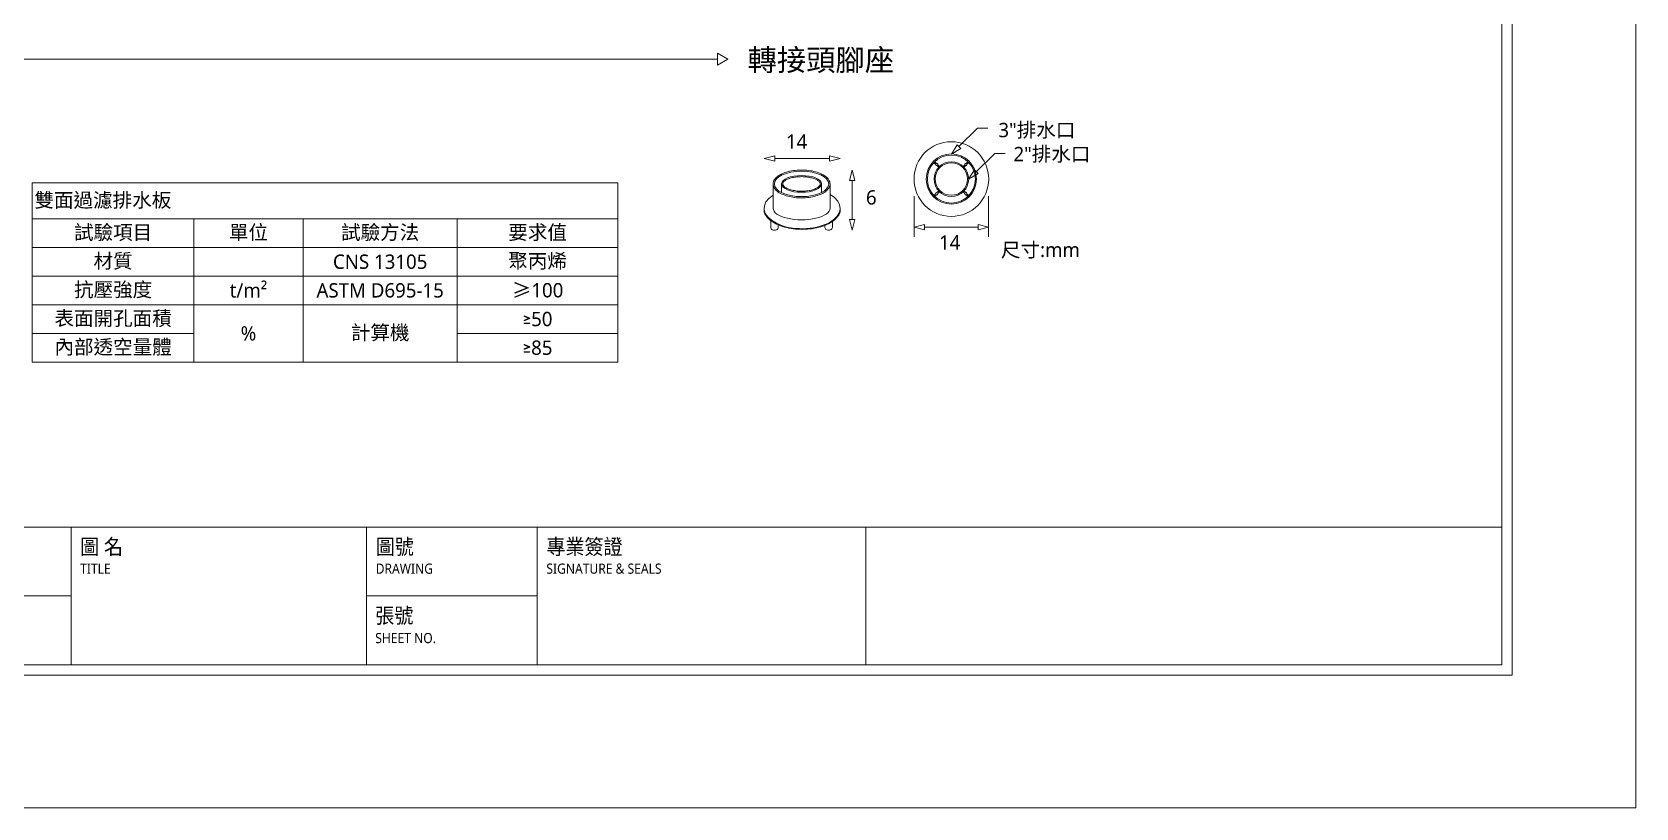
# Model space of a CAD drawing. Header units: millimetres. Extents: x 3083 to 7283, y 663 to 4579.
# Drawn here: x 5044 to 7283, y 1609 to 2692 of the extents above; entities that cross this region are included whole.
import ezdxf
from ezdxf.enums import TextEntityAlignment as Align

# ---------------------------------------------------------------- set-up
doc = ezdxf.new("R2010")
doc.units = ezdxf.units.MM
doc.styles.add('圖框文字', font='Microsoft JhengHei.ttf')
doc.styles.add('微軟正黑體-20', font='Microsoft JhengHei.ttf', dxfattribs={"height": 20})

msp = doc.modelspace()

# ---------------------------------------------------------------- linework, layer by layer
at = {"lineweight": 5}
for p, q in [((7283.3, 4578.9), (7283.3, 1608.9)), ((7096.2, 1808.7), (7096.2, 4380.1)), ((6001.3, 2653.9), (4558.7, 2653.9)), ((6338.1, 2532), (6364.3, 2557.5)), ((6364.3, 2557.5), (6378.7, 2557.5)), ((6335.6, 2534.6), (6327.6, 2521.6)), ((6340.7, 2529.4), (6335.6, 2534.6)), ((6081, 2519), (6066.3, 2515.4)), ((6066.3, 2515.4), (6081, 2511.7)), ((6081, 2511.7), (6081, 2519)), ((6081, 2515.4), (6157.6, 2515.4)), ((6157.6, 2519), (6172.4, 2515.4)), ((6157.6, 2511.7), (6157.6, 2519)), ((6172.4, 2515.4), (6157.6, 2511.7)), ((6305.7, 2507.4), (6303.3, 2509.8)), ((6306.8, 2508.5), (6304.4, 2510.9)), ((6327.6, 2521.6), (6340.7, 2529.4)), ((6348.3, 2508.5), (6350.7, 2510.9)), ((6349.4, 2507.4), (6351.8, 2509.8)), ((6362.3, 2497), (6388.5, 2522.5)), ((6388.5, 2522.5), (6402.9, 2522.5)), ((6189.2, 2499.3), (6185.5, 2484.5)), ((6192.9, 2484.5), (6189.2, 2499.3)), ((6309.9, 2503.2), (6307.5, 2505.6)), ((6311, 2504.3), (6308.6, 2506.7)), ((6344.1, 2504.3), (6346.5, 2506.7)), ((6345.2, 2503.2), (6347.6, 2505.6)), ((6359.8, 2499.6), (6351.7, 2486.7)), ((6351.7, 2486.7), (6364.9, 2494.4)), ((6364.9, 2494.4), (6359.8, 2499.6)), ((5044.5, 2481.2), (5862, 2481.2)), ((5044.5, 2481.2), (5044.5, 2231.2)), ((5862, 2481.2), (5862, 2231.2)), ((6078.8, 2479.9), (6078.8, 2445.9)), ((6090.7, 2479.9), (6090.7, 2467.8)), ((6146.3, 2479.9), (6146.3, 2467.8)), ((6158.2, 2479.9), (6158.2, 2445.9)), ((6185.5, 2484.5), (6192.9, 2484.5)), ((6189.2, 2484.5), (6189.2, 2430.2)), ((6305.7, 2465.9), (6303.3, 2463.5)), ((6306.8, 2464.8), (6304.4, 2462.5)), ((6309.9, 2470.1), (6307.5, 2467.7)), ((6311, 2469), (6308.6, 2466.7)), ((6344.1, 2469), (6346.5, 2466.7)), ((6345.2, 2470.1), (6347.6, 2467.7)), ((6348.3, 2464.8), (6350.7, 2462.5)), ((6349.4, 2465.9), (6351.8, 2463.5)), ((6066.3, 2445.9), (6066.3, 2440.4)), ((6172.4, 2445.9), (6172.4, 2440.4)), ((6275.5, 2462.9), (6275.5, 2406)), ((6379.6, 2462.9), (6379.6, 2406)), ((5044.5, 2431.2), (5862, 2431.2)), ((5270.2, 2431.2), (5270.2, 2231.2)), ((5422.5, 2431.2), (5422.5, 2231.2)), ((5637.9, 2431.2), (5637.9, 2231.2)), ((6075.5, 2418.9), (6075.5, 2428.6)), ((6086, 2418.9), (6086, 2422.7)), ((6151, 2418.9), (6151, 2422.1)), ((6161.5, 2428.6), (6161.5, 2428.6)), ((6161.5, 2418.9), (6161.5, 2427.5)), ((6189.2, 2415.4), (6185.5, 2430.2)), ((6185.5, 2430.2), (6192.9, 2430.2)), ((6192.9, 2430.2), (6189.2, 2415.4)), ((6290.3, 2423.4), (6275.5, 2419.7)), ((6275.5, 2419.7), (6290.3, 2416)), ((6290.3, 2416), (6290.3, 2423.4)), ((6290.3, 2419.7), (6364.9, 2419.7)), ((6364.9, 2423.4), (6379.6, 2419.7)), ((6364.9, 2416), (6364.9, 2423.4)), ((6379.6, 2419.7), (6364.9, 2416)), ((5044.5, 2391.2), (5862, 2391.2)), ((5044.5, 2351.2), (5862, 2351.2)), ((5044.5, 2311.2), (5862, 2311.2)), ((5044.5, 2271.2), (5270.2, 2271.2)), ((5637.9, 2271.2), (5862, 2271.2)), ((5044.5, 2231.2), (5862, 2231.2)), ((7096.2, 2000.9), (3270.3, 2000.9)), ((5098.7, 2000.9), (5098.7, 1808.7)), ((5511.2, 2000.9), (5511.2, 1808.7)), ((5749.5, 2000.9), (5749.5, 1808.7)), ((6208.4, 2000.9), (6208.4, 1808.7)), ((4650.5, 1904.8), (5098.7, 1904.8)), ((5511.2, 1904.8), (5749.5, 1904.8)), ((3270.3, 1808.7), (7096.2, 1808.7)), ((7283.3, 1608.9), (3083.3, 1608.9))]:
    msp.add_line(p, q, dxfattribs=at)
at = {"color": 4, "lineweight": 5}
for p, q in [((7110.5, 1794.4), (7110.5, 4394.3)), ((3256.1, 1794.4), (7110.5, 1794.4))]:
    msp.add_line(p, q, dxfattribs=at)
at = {"lineweight": 5}
msp.add_lwpolyline([(6001.3, 2645.5), (6015.8, 2653.9), (6001.3, 2662.3)], close=True, dxfattribs=at)
for radius in [52.1, 35, 33.5, 24.2, 22.7]:
    msp.add_circle((6327.6, 2486.7), radius, dxfattribs=at)
for centre, start, end in [((6307.2, 2507.1), 345, 105), ((6347.9, 2507.1), 75, 195), ((6307.2, 2507.1), 165, 285), ((6347.9, 2507.1), 255, 15), ((6307.2, 2466.3), 75, 195), ((6307.2, 2466.3), 255, 15), ((6347.9, 2466.3), 165, 285), ((6347.9, 2466.3), 345, 105)]:
    msp.add_arc(centre, 1.49, start, end, dxfattribs=at)
for major_axis, ratio in [((-38, 0), 0.466635), ((-27.8, 0), 0.422019)]:
    msp.add_ellipse((6118.5, 2479.9), major_axis=major_axis, ratio=ratio, dxfattribs=at)
for centre, major_axis, ratio, start_param, end_param in [((6119.3, 2445.9), (-53.1, 0), 0.536626, 5.581214, 10.172417), ((6118.5, 2445.9), (-39.7, 0), 0.40387, 6.283185, 9.424778), ((6156.3, 2418.9), (-5.22, 0), 0.67195, 0, 3.141593)]:
    msp.add_ellipse(centre, major_axis=major_axis, ratio=ratio, start_param=start_param, end_param=end_param, dxfattribs=at)
at = {"lineweight": 5, "extrusion": (0, 0, -1)}
msp.add_ellipse((6080.7, 2418.9), major_axis=(5.22, 0), ratio=0.67195, start_param=0, end_param=3.141593, dxfattribs=at)
at = {"lineweight": 5}
for points, knots in [([(6078.8, 2479.9), (6078.8, 2478.9), (6078.9, 2478), (6079.4, 2476.2), (6079.8, 2475.3), (6080.8, 2473.6), (6081.4, 2472.8), (6083.5, 2470.4), (6085.3, 2468.9), (6089.6, 2466.3), (6092.2, 2465.1), (6097.7, 2463.2), (6100.7, 2462.4), (6107.1, 2461.1), (6110.5, 2460.7), (6117.3, 2460.4), (6120.7, 2460.4), (6127.5, 2460.9), (6130.9, 2461.3), (6137.2, 2462.6), (6140.2, 2463.4), (6145.6, 2465.5), (6148.1, 2466.7), (6152.3, 2469.4), (6154, 2470.9), (6156.2, 2473.5), (6156.8, 2474.6), (6157.8, 2476.8), (6158.1, 2478), (6158.3, 2480.3), (6158.1, 2481.5), (6157.5, 2483.8), (6157, 2484.9), (6155.6, 2487.1), (6154.7, 2488.1), (6152.7, 2490), (6151.5, 2490.9), (6148, 2493.1), (6145.5, 2494.4), (6139.8, 2496.4), (6136.7, 2497.3), (6130, 2498.6), (6126.6, 2499), (6119.5, 2499.4), (6115.9, 2499.3), (6108.8, 2498.8), (6105.4, 2498.3), (6098.9, 2496.9), (6095.9, 2496), (6090.4, 2493.8), (6087.9, 2492.5), (6083.8, 2489.6), (6082.1, 2488), (6080.2, 2485.2), (6079.7, 2484.2), (6079, 2482.1), (6078.8, 2481), (6078.8, 2479.9)], [0, 0, 0, 0, 0.129818, 0.129818, 0.259635, 0.259635, 0.389453, 0.389453, 0.654931, 0.654931, 0.920409, 0.920409, 1.185887, 1.185887, 1.451365, 1.451365, 1.716843, 1.716843, 1.982321, 1.982321, 2.247799, 2.247799, 2.513277, 2.513277, 2.778756, 2.778756, 2.943818, 2.943818, 3.10888, 3.10888, 3.273942, 3.273942, 3.439005, 3.439005, 3.604067, 3.604067, 3.769129, 3.769129, 4.044635, 4.044635, 4.32014, 4.32014, 4.595646, 4.595646, 4.871151, 4.871151, 5.146657, 5.146657, 5.422162, 5.422162, 5.697668, 5.697668, 5.973174, 5.973174, 6.12998, 6.12998, 6.283185, 6.283185, 6.283185, 6.283185]), ([(6092.2, 2479.9), (6092.2, 2479.5), (6092.3, 2479.1), (6092.6, 2478.3), (6092.8, 2477.9), (6093.4, 2477.1), (6093.8, 2476.6), (6094.7, 2475.7), (6095.3, 2475.3), (6097.2, 2474), (6098.8, 2473.2), (6102.5, 2471.9), (6104.6, 2471.3), (6109.2, 2470.4), (6111.6, 2470), (6116.6, 2469.7), (6119.2, 2469.7), (6124.2, 2469.9), (6126.7, 2470.2), (6131.3, 2471), (6133.5, 2471.6), (6137.4, 2472.9), (6139.1, 2473.7), (6141.4, 2475.1), (6142.2, 2475.6), (6143.4, 2476.8), (6143.9, 2477.4), (6144.4, 2478.4), (6144.6, 2478.8), (6144.7, 2479.6), (6144.7, 2480), (6144.6, 2480.7), (6144.5, 2481.1), (6144.1, 2481.9), (6143.8, 2482.4), (6143.1, 2483.3), (6142.6, 2483.7), (6141.5, 2484.6), (6140.9, 2485), (6138.9, 2486.2), (6137.4, 2486.8), (6134, 2488), (6132.1, 2488.5), (6128, 2489.3), (6125.9, 2489.6), (6121.4, 2490), (6119.2, 2490.1), (6114.7, 2489.9), (6112.4, 2489.8), (6108.1, 2489.2), (6106.1, 2488.8), (6102.3, 2487.8), (6100.6, 2487.2), (6097.5, 2485.9), (6096.3, 2485.2), (6094.5, 2483.8), (6093.9, 2483.3), (6093, 2482.2), (6092.7, 2481.7), (6092.3, 2480.7), (6092.2, 2480.3), (6092.2, 2479.9)], [0, 0, 0, 0, 0.142221, 0.142221, 0.284442, 0.284442, 0.426662, 0.426662, 0.568883, 0.568883, 0.848955, 0.848955, 1.129027, 1.129027, 1.409099, 1.409099, 1.68917, 1.68917, 1.969242, 1.969242, 2.249314, 2.249314, 2.529386, 2.529386, 2.722447, 2.722447, 2.915509, 2.915509, 3.058439, 3.058439, 3.201369, 3.201369, 3.344299, 3.344299, 3.487229, 3.487229, 3.630159, 3.630159, 3.773089, 3.773089, 4.022318, 4.022318, 4.271548, 4.271548, 4.520777, 4.520777, 4.770006, 4.770006, 5.019235, 5.019235, 5.268465, 5.268465, 5.517694, 5.517694, 5.766923, 5.766923, 5.945234, 5.945234, 6.123546, 6.123546, 6.283185, 6.283185, 6.283185, 6.283185]), ([(6066.3, 2440.4), (6066.5, 2439.6), (6066.9, 2438.8), (6068.2, 2436.1), (6069.5, 2434.3), (6072.7, 2430.8), (6074.6, 2429.2), (6079.5, 2425.8), (6082.7, 2424.1), (6089.7, 2421.2), (6093.5, 2419.9), (6101.6, 2418), (6105.9, 2417.3), (6114.6, 2416.5), (6119, 2416.4), (6127.8, 2416.7), (6132.2, 2417.2), (6140.6, 2418.7), (6144.6, 2419.8), (6152.1, 2422.3), (6155.5, 2423.9), (6161.6, 2427.4), (6164.2, 2429.3), (6168.6, 2433.6), (6170.3, 2435.9), (6171.8, 2439), (6172.1, 2439.7), (6172.4, 2440.4)], [6.466626, 6.466626, 6.466626, 6.466626, 6.548962, 6.548962, 6.744933, 6.744933, 6.940905, 6.940905, 7.188398, 7.188398, 7.435892, 7.435892, 7.683386, 7.683386, 7.930879, 7.930879, 8.178373, 8.178373, 8.425867, 8.425867, 8.67336, 8.67336, 8.920854, 8.920854, 9.168348, 9.168348, 9.241332, 9.241332, 9.241332, 9.241332])]:
    msp.add_open_spline(points, degree=3, knots=knots, dxfattribs=at)

# ---------------------------------------------------------------- texts
at = {"lineweight": 5, "style": '微軟正黑體-20'}
for s, height, p in [('轉接頭腳座', 30, (6043.1, 2637.9)), ('3"排水口', 20, (6393.3, 2545.1, -22.6)), ('14', 20, (6096.6, 2528.9, -22.6)), ('2"排水口', 20, (6414.3, 2511.6, -22.6)), ('6', 20, (6208.4, 2451.1, -22.6)), ('14', 20, (6310.4, 2388.3, -22.6))]:
    msp.add_text(s, height=height, dxfattribs=at).set_placement(p)
at = {"color": 3, "lineweight": 5, "style": '圖框文字', "width": 0.91}
for s, p in [('圖 名', (5111.4, 1973.5)), ('圖號', (5524, 1973.5)), ('專業簽證', (5762.2, 1973.5)), ('張號', (5523.4, 1877.4))]:
    msp.add_text(s, height=21.43, dxfattribs=at).set_placement(p, align=Align.MIDDLE_LEFT)
at = {"lineweight": 5, "style": '圖框文字', "width": 0.91}
for s, height, p in [('TITLE', 14.21, (5111.4, 1942.9)), ('DRAWING', 14.21, (5524, 1942.9)), ('SIGNATURE & SEALS', 14.212, (5762.2, 1942.9)), ('SHEET NO.', 14.21, (5523.4, 1846))]:
    msp.add_text(s, height=height, dxfattribs=at).set_placement(p, align=Align.MIDDLE_LEFT)
at = {"lineweight": 5, "char_height": 20, "style": '微軟正黑體-20'}
for s, insert, width, attachment_point in [('{\\fMicrosoft JhengHei|b0|i0|c136|p34;雙面過濾排水板}', (5047.6, 2456.2), 811.322, 4), ('{\\fMicrosoft JhengHei|b0|i0|c136|p34;試驗項目}', (5157.4, 2411.2), 219.522, 5), ('{\\fMicrosoft JhengHei|b0|i0|c136|p34;單位}', (5346.4, 2411.2), 146.031, 5), ('{\\fMicrosoft JhengHei|b0|i0|c136|p34;試驗方法}', (5530.2, 2411.2), 209.181, 5), ('{\\fMicrosoft JhengHei|b0|i0|c136|p34;要求值}', (5750, 2411.2), 217.878, 5), ('尺寸:mm', (6452, 2386.8), 106.139, 5), ('{\\fMicrosoft JhengHei|b0|i0|c136|p34;材質}', (5157.4, 2371.2), 219.522, 5), ('CNS 13105', (5530.2, 2371.2), 209.181, 5), ('{\\fMicrosoft JhengHei|b0|i0|c136|p34;聚丙烯}', (5750, 2371.2), 217.878, 5), ('{\\fMicrosoft JhengHei|b0|i0|c136|p34;抗壓強度}', (5157.4, 2331.2), 219.522, 5), ('\\A1;{\\fMicrosoft JhengHei|b0|i0|c136|p34;t/m²}', (5346.4, 2331.2), 146.031, 5), ('{\\fMicrosoft JhengHei|b0|i0|c136|p34;ASTM D695-15}', (5530.2, 2331.2), 209.181, 5), ('{\\fSimSun|b0|i0|c134|p2;≥\\fMicrosoft JhengHei|b0|i0|c136|p34;100}', (5750, 2331.2), 217.878, 5), ('{\\fMicrosoft JhengHei|b0|i0|c136|p34;表面開孔面積}', (5157.4, 2291.2), 219.522, 5), ('{\\fMicrosoft JhengHei|b0|i0|c136|p34;計算機}', (5530.2, 2271.2), 209.181, 5), ('≥50', (5750, 2291.2), 217.878, 5), ('{\\fMicrosoft JhengHei|b0|i0|c136|p34;內部透空量體}', (5157.4, 2251.2), 219.522, 5), ('{\\fMicrosoft JhengHei|b0|i0|c136|p34;%}', (5346.4, 2271.2), 146.031, 5), ('≥85', (5750, 2251.2), 217.878, 5)]:
    msp.add_mtext(s, dxfattribs=dict(at, insert=insert, width=width, attachment_point=attachment_point))

doc.saveas('drawing.dxf')
